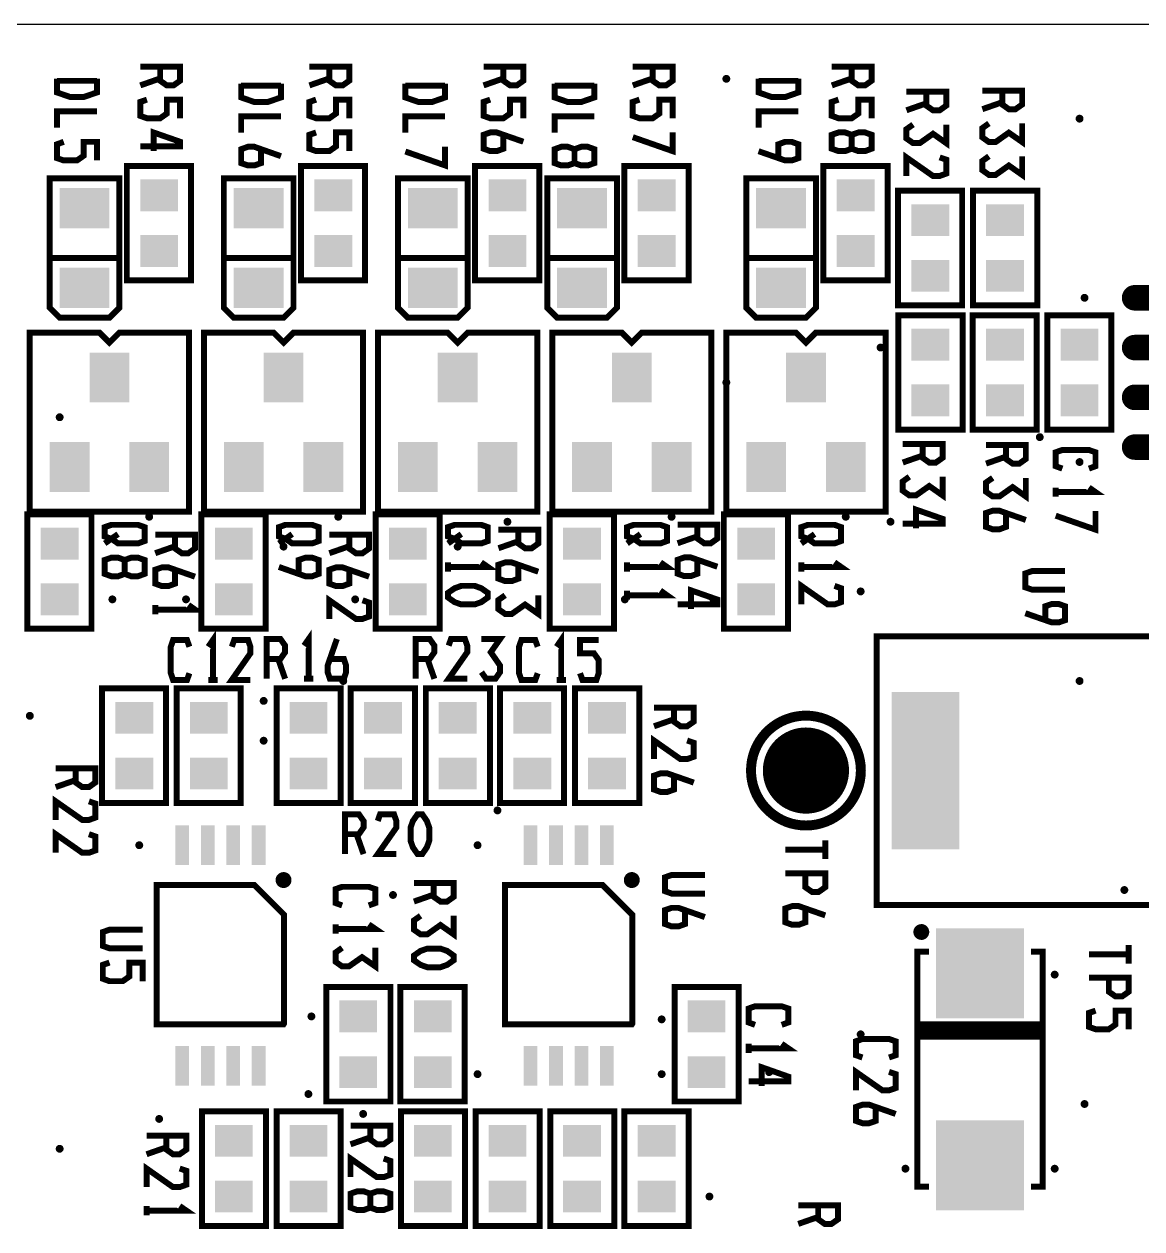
# Model space of a CAD drawing. Extents: x -5 to 112, y -5 to 71.
# Drawn here: x 33.38 to 61.92, y 40.37 to 71.12 of the extents above; entities that cross this region are included whole.
import ezdxf

# ---------------------------------------------------------------- set-up
doc = ezdxf.new("R2010")
doc.units = 0
doc.header["$MEASUREMENT"] = 0
doc.layers.get('0').update_dxf_attribs({"linetype": 'CONTINUOUS'})
for name, color, linetype in [('25-336-0_DRL', 6, 'CONTINUOUS'), ('25-336-0_SMT', 254, 'CONTINUOUS'), ('25-336-0_SST', 1, 'CONTINUOUS')]:
    doc.layers.add(name, color=color, linetype=linetype)

# ---------------------------------------------------------------- blocks, each defined once
blk = doc.blocks.new('ROUND_59')
at = {"const_width": 0.50038}
blk.add_lwpolyline([(-0.25019, 0, 1), (0.25019, 0, 1)], format="xyb", close=True, dxfattribs=at)
blk = doc.blocks.new('ROUND_81')
at = {"const_width": 0.10033}
blk.add_lwpolyline([(-0.050164, 0, 1), (0.050164, 0, 1)], format="xyb", close=True, dxfattribs=at)
blk = doc.blocks.new('ROUND_82')
at = {"const_width": 0.10033}
blk.add_lwpolyline([(-0.050164, 0, 1), (0.050164, 0, 1)], format="xyb", close=True, dxfattribs=at)
blk = doc.blocks.new('RECTANGLE_2')
blk.add_solid([(0.4826, 0.4064), (0.4826, -0.4064), (-0.4826, 0.4064), (-0.4826, -0.4064)])
blk = doc.blocks.new('RECTANGLE_8')
blk.add_solid([(1.12522, 1.14935), (1.12522, -1.14935), (-1.12522, 1.14935), (-1.12522, -1.14935)])
blk = doc.blocks.new('RECTANGLE_20')
blk.add_solid([(0.63627, 0.51308), (0.63627, -0.51308), (-0.63627, 0.51308), (-0.63627, -0.51308)])
blk = doc.blocks.new('ROUND_33')
at = {"const_width": 1.09982}
blk.add_lwpolyline([(-0.54991, 0, 1), (0.54991, 0, 1)], format="xyb", close=True, dxfattribs=at)
blk = doc.blocks.new('RECTANGLE_41')
blk.add_solid([(0.508, 0.635), (0.508, -0.635), (-0.508, 0.635), (-0.508, -0.635)])
blk = doc.blocks.new('RECTANGLE_50')
blk.add_solid([(0.17526, 0.508), (0.17526, -0.508), (-0.17526, 0.508), (-0.17526, -0.508)])
blk = doc.blocks.new('OBLONG_51')
at = {"const_width": 0.65024}
blk.add_lwpolyline([(0.50038, 0), (-0.50038, 0)], dxfattribs=at)
at = {"const_width": 0.32512}
for points in [[(-0.66294, 0, 1), (-0.33782, 0, 1)], [(0.33782, 0, 1), (0.66294, 0, 1)]]:
    blk.add_lwpolyline(points, format="xyb", close=True, dxfattribs=at)
blk = doc.blocks.new('RECTANGLE_52')
blk.add_solid([(0.8636, 2.0066), (0.8636, -2.0066), (-0.8636, 2.0066), (-0.8636, -2.0066)])

msp = doc.modelspace()

# ---------------------------------------------------------------- linework, layer by layer
at = {"layer": '25-336-0_DRL'}
msp.add_line((-5.08, 71.12), (111.76, 71.12), dxfattribs=at)
at = {"layer": '25-336-0_SST', "const_width": 0.1524}
for points in [[(36.8554, 70.03034), (36.8554, 69.67474), (37.02558, 69.55536), (37.19576, 69.55536), (37.3634, 69.67474), (37.3634, 70.03034), (36.3474, 70.03034)], [(41.1734, 70.03034), (41.1734, 69.67474), (41.34358, 69.55536), (41.51376, 69.55536), (41.6814, 69.67474), (41.6814, 70.03034), (40.6654, 70.03034)], [(45.6184, 70.03034), (45.6184, 69.67474), (45.78858, 69.55536), (45.95876, 69.55536), (46.1264, 69.67474), (46.1264, 70.03034), (45.1104, 70.03034)], [(49.4284, 70.03034), (49.4284, 69.67474), (49.59858, 69.55536), (49.76876, 69.55536), (49.9364, 69.67474), (49.9364, 70.03034), (48.9204, 70.03034)], [(54.5084, 70.03034), (54.5084, 69.67474), (54.67858, 69.55536), (54.84876, 69.55536), (55.0164, 69.67474), (55.0164, 70.03034), (54.0004, 70.03034)], [(34.22396, 69.73062), (34.22396, 69.37502), (34.56178, 69.25818), (34.90214, 69.25818), (35.23996, 69.37502), (35.23996, 69.73062)], [(36.8554, 69.73316), (36.3474, 69.55536)], [(41.1734, 69.73316), (40.6654, 69.55536)], [(45.6184, 69.73316), (45.1104, 69.55536)], [(49.4284, 69.73316), (48.9204, 69.55536)], [(52.13096, 69.73062), (52.13096, 69.37502), (52.46878, 69.25818), (52.80914, 69.25818), (53.14696, 69.37502), (53.14696, 69.73062)], [(54.5084, 69.73316), (54.0004, 69.55536)], [(34.22396, 69.6722), (35.23996, 69.6722)], [(38.92296, 69.60362), (38.92296, 69.24802), (39.26078, 69.13118), (39.60114, 69.13118), (39.93896, 69.24802), (39.93896, 69.60362)], [(38.92296, 69.5452), (39.93896, 69.5452)], [(43.11396, 69.60362), (43.11396, 69.24802), (43.45178, 69.13118), (43.79214, 69.13118), (44.12996, 69.24802), (44.12996, 69.60362)], [(43.11396, 69.5452), (44.12996, 69.5452)], [(46.92396, 69.60362), (46.92396, 69.24802), (47.26178, 69.13118), (47.60214, 69.13118), (47.93996, 69.24802), (47.93996, 69.60362)], [(46.92396, 69.5452), (47.93996, 69.5452)], [(52.13096, 69.6722), (53.14696, 69.6722)], [(58.35142, 69.42328), (58.35142, 69.06768), (58.51906, 68.9483), (58.68924, 68.9483), (58.85942, 69.06768), (58.85942, 69.42328), (57.84342, 69.42328)], [(36.51758, 69.19214), (36.3474, 69.13372), (36.3474, 68.77812), (36.51758, 68.71716), (36.8554, 68.71716), (37.02558, 68.83654), (37.02558, 69.19214), (37.3634, 69.19214), (37.3634, 68.71716)], [(40.83558, 69.19214), (40.6654, 69.13372), (40.6654, 68.77812), (40.83558, 68.71716), (41.1734, 68.71716), (41.34358, 68.83654), (41.34358, 69.19214), (41.6814, 69.19214), (41.6814, 68.71716)], [(45.28058, 69.19214), (45.1104, 69.13372), (45.1104, 68.77812), (45.28058, 68.71716), (45.6184, 68.71716), (45.78858, 68.83654), (45.78858, 69.19214), (46.1264, 69.19214), (46.1264, 68.71716)], [(49.09058, 69.19214), (48.9204, 69.13372), (48.9204, 68.77812), (49.09058, 68.71716), (49.4284, 68.71716), (49.59858, 68.83654), (49.59858, 69.19214), (49.9364, 69.19214), (49.9364, 68.71716)], [(54.17058, 69.19214), (54.0004, 69.13372), (54.0004, 68.77812), (54.17058, 68.71716), (54.5084, 68.71716), (54.67858, 68.83654), (54.67858, 69.19214), (55.0164, 69.19214), (55.0164, 68.71716)], [(56.4134, 69.39534), (56.4134, 69.03974), (56.58358, 68.92036), (56.75376, 68.92036), (56.9214, 69.03974), (56.9214, 69.39534), (55.9054, 69.39534)], [(58.35142, 69.1261), (57.84342, 68.9483)], [(34.22396, 68.4784), (34.22396, 68.89242), (35.23996, 68.89242)], [(52.13096, 68.4784), (52.13096, 68.89242), (53.14696, 68.89242)], [(56.4134, 69.09816), (55.9054, 68.92036)], [(38.92296, 68.3514), (38.92296, 68.76542), (39.93896, 68.76542)], [(43.11396, 68.3514), (43.11396, 68.76542), (44.12996, 68.76542)], [(46.92396, 68.3514), (46.92396, 68.76542), (47.93996, 68.76542)], [(56.07558, 68.55714), (55.9054, 68.43776), (55.9054, 68.20154), (56.07558, 68.08216), (56.24576, 68.08216), (56.58358, 68.32092), (56.9214, 68.08216), (56.9214, 68.55714)], [(58.01106, 68.58508), (57.84342, 68.4657), (57.84342, 68.22948), (58.01106, 68.1101), (58.18124, 68.1101), (58.51906, 68.34886), (58.85942, 68.1101), (58.85942, 68.58508)], [(36.68776, 67.87896), (36.68776, 68.35394), (37.3634, 68.11772), (37.3634, 67.99834), (36.3474, 67.99834)], [(40.83558, 68.35394), (40.6654, 68.29552), (40.6654, 67.93992), (40.83558, 67.87896), (41.1734, 67.87896), (41.34358, 67.99834), (41.34358, 68.35394), (41.6814, 68.35394), (41.6814, 67.87896)], [(45.6184, 68.29552), (45.6184, 67.93992), (45.45076, 67.87896), (45.28058, 67.87896), (45.1104, 67.93992), (45.1104, 68.29552), (45.28058, 68.35394), (45.45076, 68.35394), (46.1264, 68.11772)], [(48.9204, 68.23456), (49.9364, 67.87896), (49.9364, 68.35394)], [(54.5084, 67.93992), (54.67858, 67.87896), (54.84876, 67.87896), (55.0164, 67.93992), (55.0164, 68.29552), (54.84876, 68.35394), (54.67858, 68.35394), (54.5084, 68.29552), (54.5084, 67.93992), (54.34076, 67.87896), (54.17058, 67.87896), (54.0004, 67.93992), (54.0004, 68.29552), (54.17058, 68.35394), (54.34076, 68.35394), (54.5084, 68.29552)], [(34.39414, 68.11518), (34.22396, 68.05422), (34.22396, 67.69862), (34.39414, 67.6402), (34.73196, 67.6402), (34.90214, 67.75958), (34.90214, 68.11518), (35.23996, 68.11518), (35.23996, 67.6402)], [(39.43096, 67.92722), (39.43096, 67.57162), (39.26078, 67.5132), (39.09314, 67.5132), (38.92296, 67.57162), (38.92296, 67.92722), (39.09314, 67.98818), (39.26078, 67.98818), (39.93896, 67.74942)], [(43.11396, 67.8688), (44.12996, 67.5132), (44.12996, 67.98818)], [(47.43196, 67.57162), (47.60214, 67.5132), (47.76978, 67.5132), (47.93996, 67.57162), (47.93996, 67.92722), (47.76978, 67.98818), (47.60214, 67.98818), (47.43196, 67.92722), (47.43196, 67.57162), (47.26178, 67.5132), (47.09414, 67.5132), (46.92396, 67.57162), (46.92396, 67.92722), (47.09414, 67.98818), (47.26178, 67.98818), (47.43196, 67.92722)], [(52.63896, 67.69862), (52.63896, 68.05422), (52.80914, 68.11518), (52.97678, 68.11518), (53.14696, 68.05422), (53.14696, 67.69862), (52.97678, 67.6402), (52.80914, 67.6402), (52.13096, 67.87642)], [(55.9054, 67.24396), (55.9054, 67.71894), (56.58358, 67.24396), (56.75376, 67.24396), (56.9214, 67.30492), (56.9214, 67.66052), (56.75376, 67.71894)], [(58.01106, 67.74688), (57.84342, 67.6275), (57.84342, 67.39128), (58.01106, 67.2719), (58.18124, 67.2719), (58.51906, 67.51066), (58.85942, 67.2719), (58.85942, 67.74688)], [(36.0045, 67.5005), (36.0045, 64.5795), (37.6428, 64.5795), (37.6428, 67.5005), (36.0045, 67.5005)], [(40.4495, 67.5005), (40.4495, 64.5795), (42.0878, 64.5795), (42.0878, 67.5005), (40.4495, 67.5005)], [(44.8945, 67.5005), (44.8945, 64.5795), (46.5328, 64.5795), (46.5328, 67.5005), (44.8945, 67.5005)], [(48.7045, 67.5005), (48.7045, 64.5795), (50.3428, 64.5795), (50.3428, 67.5005), (48.7045, 67.5005)], [(53.7845, 67.5005), (53.7845, 64.5795), (55.4228, 64.5795), (55.4228, 67.5005), (53.7845, 67.5005)], [(35.56, 63.627), (34.29, 63.627), (34.036, 63.881), (34.036, 67.183), (35.814, 67.183), (35.814, 63.881), (35.56, 63.627)], [(40.005, 63.627), (38.735, 63.627), (38.481, 63.881), (38.481, 67.183), (40.259, 67.183), (40.259, 63.881), (40.005, 63.627)], [(44.45, 63.627), (43.18, 63.627), (42.926, 63.881), (42.926, 67.183), (44.704, 67.183), (44.704, 63.881), (44.45, 63.627)], [(48.26, 63.627), (46.99, 63.627), (46.736, 63.881), (46.736, 67.183), (48.514, 67.183), (48.514, 63.881), (48.26, 63.627)], [(53.34, 63.627), (52.07, 63.627), (51.816, 63.881), (51.816, 67.183), (53.594, 67.183), (53.594, 63.881), (53.34, 63.627)], [(55.6895, 66.8655), (55.6895, 63.9445), (57.3278, 63.9445), (57.3278, 66.8655), (55.6895, 66.8655)], [(59.2455, 63.9445), (59.2455, 66.8655), (57.6072, 66.8655), (57.6072, 63.9445), (59.2455, 63.9445)], [(35.814, 65.151), (34.036, 65.151)], [(40.259, 65.151), (38.481, 65.151)], [(44.704, 65.151), (42.926, 65.151)], [(48.514, 65.151), (46.736, 65.151)], [(53.594, 65.151), (51.816, 65.151)], [(57.3405, 60.7695), (57.3405, 63.6905), (55.7022, 63.6905), (55.7022, 60.7695), (57.3405, 60.7695)], [(57.5945, 63.6905), (57.5945, 60.7695), (59.2328, 60.7695), (59.2328, 63.6905), (57.5945, 63.6905)], [(59.4995, 63.6905), (59.4995, 60.7695), (61.1378, 60.7695), (61.1378, 63.6905), (59.4995, 63.6905)], [(33.528, 58.674), (37.592, 58.674), (37.592, 63.246), (35.814, 63.246), (35.56, 62.992), (35.306, 63.246), (33.528, 63.246), (33.528, 58.674)], [(37.973, 58.674), (42.037, 58.674), (42.037, 63.246), (40.259, 63.246), (40.005, 62.992), (39.751, 63.246), (37.973, 63.246), (37.973, 58.674)], [(42.418, 58.674), (46.482, 58.674), (46.482, 63.246), (44.704, 63.246), (44.45, 62.992), (44.196, 63.246), (42.418, 63.246), (42.418, 58.674)], [(46.863, 58.674), (50.927, 58.674), (50.927, 63.246), (49.149, 63.246), (48.895, 62.992), (48.641, 63.246), (46.863, 63.246), (46.863, 58.674)], [(51.308, 58.674), (55.372, 58.674), (55.372, 63.246), (53.594, 63.246), (53.34, 62.992), (53.086, 63.246), (51.308, 63.246), (51.308, 58.674)], [(56.31942, 60.40628), (56.31942, 60.05068), (56.48706, 59.9313), (56.65724, 59.9313), (56.82742, 60.05068), (56.82742, 60.40628), (55.81142, 60.40628)], [(58.4454, 60.37834), (58.4454, 60.02274), (58.61558, 59.90336), (58.78576, 59.90336), (58.9534, 60.02274), (58.9534, 60.37834), (57.9374, 60.37834)], [(59.88558, 59.77636), (59.7154, 59.83732), (59.7154, 60.19292), (59.88558, 60.25134), (60.56376, 60.25134), (60.7314, 60.19292), (60.7314, 59.83732), (60.56376, 59.77636)], [(56.31942, 60.1091), (55.81142, 59.9313)], [(58.4454, 60.08116), (57.9374, 59.90336)], [(55.97906, 59.56808), (55.81142, 59.4487), (55.81142, 59.21248), (55.97906, 59.0931), (56.14924, 59.0931), (56.48706, 59.33186), (56.82742, 59.0931), (56.82742, 59.56808)], [(58.10758, 59.54014), (57.9374, 59.42076), (57.9374, 59.18454), (58.10758, 59.06516), (58.27776, 59.06516), (58.61558, 59.30392), (58.9534, 59.06516), (58.9534, 59.54014)], [(59.7154, 59.05754), (59.7154, 59.29376)], [(59.7154, 59.17692), (60.7314, 59.17692), (60.56376, 59.29376)], [(56.14924, 58.2549), (56.14924, 58.72988), (56.82742, 58.49366), (56.82742, 58.37428), (55.81142, 58.37428)], [(58.4454, 58.64352), (58.4454, 58.28792), (58.27776, 58.22696), (58.10758, 58.22696), (57.9374, 58.28792), (57.9374, 58.64352), (58.10758, 58.70194), (58.27776, 58.70194), (58.9534, 58.46572)], [(59.7154, 58.57494), (60.7314, 58.21934), (60.7314, 58.69432)], [(33.4645, 58.6105), (33.4645, 55.6895), (35.1028, 55.6895), (35.1028, 58.6105), (33.4645, 58.6105)], [(37.9095, 58.6105), (37.9095, 55.6895), (39.5478, 55.6895), (39.5478, 58.6105), (37.9095, 58.6105)], [(42.3545, 58.6105), (42.3545, 55.6895), (43.9928, 55.6895), (43.9928, 58.6105), (42.3545, 58.6105)], [(46.7995, 58.6105), (46.7995, 55.6895), (48.4378, 55.6895), (48.4378, 58.6105), (46.7995, 58.6105)], [(50.5714, 58.34634), (50.5714, 57.99074), (50.74158, 57.87136), (50.91176, 57.87136), (51.0794, 57.99074), (51.0794, 58.34634), (50.0634, 58.34634)], [(51.2445, 58.6105), (51.2445, 55.6895), (52.8828, 55.6895), (52.8828, 58.6105), (51.2445, 58.6105)], [(35.6108, 58.34126), (35.44062, 58.28284), (35.44062, 58.04408), (35.6108, 57.98566), (35.78098, 57.86628), (36.28898, 57.86628), (36.45662, 57.92724), (36.45662, 58.28284), (36.28898, 58.34126), (35.6108, 58.34126)], [(35.78098, 58.10504), (35.44062, 57.86628)], [(37.2364, 58.09234), (37.2364, 57.73674), (37.40658, 57.61736), (37.57676, 57.61736), (37.7444, 57.73674), (37.7444, 58.09234), (36.7284, 58.09234)], [(40.0558, 58.34126), (39.88562, 58.28284), (39.88562, 58.04408), (40.0558, 57.98566), (40.22598, 57.86628), (40.73398, 57.86628), (40.90162, 57.92724), (40.90162, 58.28284), (40.73398, 58.34126), (40.0558, 58.34126)], [(40.22598, 58.10504), (39.88562, 57.86628)], [(41.6814, 58.09234), (41.6814, 57.73674), (41.85158, 57.61736), (42.02176, 57.61736), (42.1894, 57.73674), (42.1894, 58.09234), (41.1734, 58.09234)], [(44.3738, 58.34126), (44.20362, 58.28284), (44.20362, 58.04408), (44.3738, 57.98566), (44.54398, 57.86628), (45.05198, 57.86628), (45.21962, 57.92724), (45.21962, 58.28284), (45.05198, 58.34126), (44.3738, 58.34126)], [(44.54398, 58.10504), (44.20362, 57.86628)], [(45.9994, 58.21934), (45.9994, 57.86374), (46.16958, 57.74436), (46.33976, 57.74436), (46.5074, 57.86374), (46.5074, 58.21934), (45.4914, 58.21934)], [(48.9458, 58.34126), (48.77562, 58.28284), (48.77562, 58.04408), (48.9458, 57.98566), (49.11598, 57.86628), (49.62398, 57.86628), (49.79162, 57.92724), (49.79162, 58.28284), (49.62398, 58.34126), (48.9458, 58.34126)], [(49.11598, 58.10504), (48.77562, 57.86628)], [(50.5714, 58.04916), (50.0634, 57.87136)], [(53.3908, 58.34126), (53.22062, 58.28284), (53.22062, 58.04408), (53.3908, 57.98566), (53.56098, 57.86628), (54.06898, 57.86628), (54.23662, 57.92724), (54.23662, 58.28284), (54.06898, 58.34126), (53.3908, 58.34126)], [(53.56098, 58.10504), (53.22062, 57.86628)], [(37.2364, 57.79516), (36.7284, 57.61736)], [(41.6814, 57.79516), (41.1734, 57.61736)], [(45.9994, 57.92216), (45.4914, 57.74436)], [(35.94862, 57.08904), (36.1188, 57.02808), (36.28898, 57.02808), (36.45662, 57.08904), (36.45662, 57.44464), (36.28898, 57.50306), (36.1188, 57.50306), (35.94862, 57.44464), (35.94862, 57.08904), (35.78098, 57.02808), (35.6108, 57.02808), (35.44062, 57.08904), (35.44062, 57.44464), (35.6108, 57.50306), (35.78098, 57.50306), (35.94862, 57.44464)], [(40.39362, 57.08904), (40.39362, 57.44464), (40.5638, 57.50306), (40.73398, 57.50306), (40.90162, 57.44464), (40.90162, 57.08904), (40.73398, 57.02808), (40.5638, 57.02808), (39.88562, 57.26684)], [(50.5714, 57.44972), (50.5714, 57.09412), (50.40376, 57.03316), (50.23358, 57.03316), (50.0634, 57.09412), (50.0634, 57.44972), (50.23358, 57.50814), (50.40376, 57.50814), (51.0794, 57.27192)], [(37.2364, 57.19572), (37.2364, 56.84012), (37.06876, 56.77916), (36.89858, 56.77916), (36.7284, 56.84012), (36.7284, 57.19572), (36.89858, 57.25414), (37.06876, 57.25414), (37.7444, 57.01792)], [(41.6814, 57.19572), (41.6814, 56.84012), (41.51376, 56.77916), (41.34358, 56.77916), (41.1734, 56.84012), (41.1734, 57.19572), (41.34358, 57.25414), (41.51376, 57.25414), (42.1894, 57.01792)], [(44.20362, 57.14746), (44.20362, 57.38368)], [(44.20362, 57.26684), (45.21962, 57.26684), (45.05198, 57.38368)], [(45.9994, 57.32272), (45.9994, 56.96712), (45.83176, 56.90616), (45.66158, 56.90616), (45.4914, 56.96712), (45.4914, 57.32272), (45.66158, 57.38114), (45.83176, 57.38114), (46.5074, 57.14492)], [(48.77562, 57.14746), (48.77562, 57.38368)], [(48.77562, 57.26684), (49.79162, 57.26684), (49.62398, 57.38368)], [(53.22062, 57.14746), (53.22062, 57.38368)], [(53.22062, 57.26684), (54.23662, 57.26684), (54.06898, 57.38368)], [(59.9567, 56.68772), (59.11088, 56.68772), (58.9407, 56.74614), (58.9407, 57.10174), (59.11088, 57.16016), (59.9567, 57.16016)], [(53.22062, 56.30926), (53.22062, 56.78424), (53.8988, 56.30926), (54.06898, 56.30926), (54.23662, 56.36768), (54.23662, 56.72328), (54.06898, 56.78424)], [(44.20362, 56.60644), (44.3738, 56.72328), (44.54398, 56.78424), (44.8818, 56.78424), (45.05198, 56.72328), (45.21962, 56.60644), (45.21962, 56.48706), (45.05198, 56.36768), (44.8818, 56.30926), (44.54398, 56.30926), (44.3738, 56.36768), (44.20362, 56.48706), (44.20362, 56.60644)], [(45.66158, 56.54294), (45.4914, 56.42356), (45.4914, 56.18734), (45.66158, 56.06796), (45.83176, 56.06796), (46.16958, 56.30672), (46.5074, 56.06796), (46.5074, 56.54294)], [(48.77562, 56.42864), (48.77562, 56.66486)], [(48.77562, 56.54548), (49.79162, 56.54548), (49.62398, 56.66486)], [(50.40376, 56.19496), (50.40376, 56.66994), (51.0794, 56.43372), (51.0794, 56.31434), (50.0634, 56.31434)], [(36.7284, 56.06034), (36.7284, 56.29656)], [(36.7284, 56.17972), (37.7444, 56.17972), (37.57676, 56.29656)], [(41.1734, 55.94096), (41.1734, 56.41594), (41.85158, 55.94096), (42.02176, 55.94096), (42.1894, 56.00192), (42.1894, 56.35752), (42.02176, 56.41594)], [(59.4487, 55.90794), (59.4487, 56.26354), (59.61888, 56.32196), (59.78906, 56.32196), (59.9567, 56.26354), (59.9567, 55.90794), (59.78906, 55.84952), (59.61888, 55.84952), (58.9407, 56.08574)], [(40.64762, 54.41188), (40.64762, 55.42788), (40.52824, 55.2577)], [(37.60216, 54.55412), (37.5412, 54.38394), (37.1856, 54.38394), (37.12718, 54.55412), (37.12718, 55.22976), (37.1856, 55.39994), (37.5412, 55.39994), (37.60216, 55.22976)], [(38.2016, 54.38394), (38.2016, 55.39994), (38.08476, 55.22976)], [(39.15918, 54.38394), (38.6842, 54.38394), (39.15918, 55.06212), (39.15918, 55.22976), (39.10076, 55.39994), (38.74516, 55.39994), (38.6842, 55.22976)], [(39.57066, 54.91988), (39.92626, 54.91988), (40.04564, 55.09006), (40.04564, 55.2577), (39.92626, 55.42788), (39.57066, 55.42788), (39.57066, 54.41188)], [(41.18864, 54.91988), (41.54424, 54.91988), (41.60266, 54.7497), (41.60266, 54.58206), (41.54424, 54.41188), (41.18864, 54.41188), (41.13022, 54.58206), (41.13022, 54.7497), (41.36644, 55.42788)], [(43.38066, 54.91988), (43.73626, 54.91988), (43.85564, 55.09006), (43.85564, 55.2577), (43.73626, 55.42788), (43.38066, 55.42788), (43.38066, 54.41188)], [(44.69384, 54.41188), (44.21886, 54.41188), (44.69384, 55.09006), (44.69384, 55.2577), (44.63542, 55.42788), (44.27982, 55.42788), (44.21886, 55.2577)], [(45.05706, 54.58206), (45.17644, 54.41188), (45.41266, 54.41188), (45.53204, 54.58206), (45.53204, 54.7497), (45.29582, 55.09006), (45.53204, 55.42788), (45.05706, 55.42788)], [(46.49216, 54.55412), (46.4312, 54.38394), (46.0756, 54.38394), (46.01718, 54.55412), (46.01718, 55.22976), (46.0756, 55.39994), (46.4312, 55.39994), (46.49216, 55.22976)], [(47.0916, 54.38394), (47.0916, 55.39994), (46.97476, 55.22976)], [(47.5742, 54.55412), (47.63516, 54.38394), (47.99076, 54.38394), (48.04918, 54.55412), (48.04918, 54.89194), (47.9298, 55.06212), (47.5742, 55.06212), (47.5742, 55.39994), (48.04918, 55.39994)], [(64.2366, 48.641), (64.2366, 55.499), (55.1434, 55.499), (55.1434, 48.641), (64.2366, 48.641)], [(39.86784, 54.91988), (40.04564, 54.41188)], [(43.67784, 54.91988), (43.85564, 54.41188)], [(38.32098, 54.38394), (38.08476, 54.38394)], [(40.76446, 54.41188), (40.52824, 54.41188)], [(47.21098, 54.38394), (46.97476, 54.38394)], [(35.3695, 54.1655), (35.3695, 51.2445), (37.0078, 51.2445), (37.0078, 54.1655), (35.3695, 54.1655)], [(37.2745, 54.1655), (37.2745, 51.2445), (38.9128, 51.2445), (38.9128, 54.1655), (37.2745, 54.1655)], [(41.4655, 51.2445), (41.4655, 54.1655), (39.8272, 54.1655), (39.8272, 51.2445), (41.4655, 51.2445)], [(41.7195, 54.1655), (41.7195, 51.2445), (43.3578, 51.2445), (43.3578, 54.1655), (41.7195, 54.1655)], [(45.2755, 51.2445), (45.2755, 54.1655), (43.6372, 54.1655), (43.6372, 51.2445), (45.2755, 51.2445)], [(45.5295, 54.1655), (45.5295, 51.2445), (47.1678, 51.2445), (47.1678, 54.1655), (45.5295, 54.1655)], [(49.0855, 51.2445), (49.0855, 54.1655), (47.4472, 54.1655), (47.4472, 51.2445), (49.0855, 51.2445)], [(49.96942, 53.67528), (49.96942, 53.31968), (50.13706, 53.2003), (50.30724, 53.2003), (50.47742, 53.31968), (50.47742, 53.67528), (49.46142, 53.67528)], [(49.96942, 53.3781), (49.46142, 53.2003)], [(49.46142, 52.3621), (49.46142, 52.83708), (50.13706, 52.3621), (50.30724, 52.3621), (50.47742, 52.42306), (50.47742, 52.77866), (50.30724, 52.83708)], [(34.6964, 52.12334), (34.6964, 51.76774), (34.86658, 51.64836), (35.03676, 51.64836), (35.2044, 51.76774), (35.2044, 52.12334), (34.1884, 52.12334)], [(49.96942, 51.94046), (49.96942, 51.58486), (49.79924, 51.5239), (49.62906, 51.5239), (49.46142, 51.58486), (49.46142, 51.94046), (49.62906, 51.99888), (49.79924, 51.99888), (50.47742, 51.76266)], [(34.6964, 51.82616), (34.1884, 51.64836)], [(34.1884, 50.81016), (34.1884, 51.28514), (34.86658, 50.81016), (35.03676, 50.81016), (35.2044, 50.87112), (35.2044, 51.22672), (35.03676, 51.28514)], [(41.57218, 50.44694), (41.92778, 50.44694), (42.04716, 50.61712), (42.04716, 50.78476), (41.92778, 50.95494), (41.57218, 50.95494), (41.57218, 49.93894)], [(42.88536, 49.93894), (42.41038, 49.93894), (42.88536, 50.61712), (42.88536, 50.78476), (42.8244, 50.95494), (42.4688, 50.95494), (42.41038, 50.78476)], [(43.42638, 49.93894), (43.307, 50.10912), (43.24858, 50.27676), (43.24858, 50.61712), (43.307, 50.78476), (43.42638, 50.95494), (43.54576, 50.95494), (43.6626, 50.78476), (43.72356, 50.61712), (43.72356, 50.27676), (43.6626, 50.10912), (43.54576, 49.93894), (43.42638, 49.93894)], [(34.1884, 49.97196), (34.1884, 50.44694), (34.86658, 49.97196), (35.03676, 49.97196), (35.2044, 50.03292), (35.2044, 50.38852), (35.03676, 50.44694)], [(41.86936, 50.44694), (42.04716, 49.93894)], [(52.81676, 50.0507), (53.83276, 50.0507)], [(53.83276, 49.81194), (53.83276, 50.28692)], [(53.32476, 49.44872), (53.32476, 49.09312), (53.49494, 48.97374), (53.66512, 48.97374), (53.83276, 49.09312), (53.83276, 49.44872), (52.81676, 49.44872)], [(36.83, 49.149), (39.25824, 49.149), (40.02024, 48.387), (40.02024, 45.61586), (40.005, 45.593), (36.76904, 45.593), (36.76904, 49.149), (36.83, 49.149)], [(40.12946, 49.2506), (39.88054, 49.2506)], [(40.06596, 49.38776), (39.94404, 49.38776)], [(39.9796, 49.40046), (39.9796, 49.15154)], [(40.11676, 49.33696), (40.11676, 49.21504)], [(43.8404, 49.20234), (43.8404, 48.84674), (44.01058, 48.72736), (44.18076, 48.72736), (44.3484, 48.84674), (44.3484, 49.20234), (43.3324, 49.20234)], [(45.72, 49.149), (48.14824, 49.149), (48.91024, 48.387), (48.91024, 45.61586), (48.895, 45.593), (45.65904, 45.593), (45.65904, 49.149), (45.72, 49.149)], [(49.01946, 49.2506), (48.77054, 49.2506)], [(48.95596, 49.38776), (48.83404, 49.38776)], [(48.8696, 49.40046), (48.8696, 49.15154)], [(49.00676, 49.33696), (49.00676, 49.21504)], [(50.75936, 48.93056), (49.91354, 48.93056), (49.74336, 48.99152), (49.74336, 49.34712), (49.91354, 49.40554), (50.75936, 49.40554)], [(41.50106, 48.6283), (41.33342, 48.68926), (41.33342, 49.04486), (41.50106, 49.10328), (42.17924, 49.10328), (42.34942, 49.04486), (42.34942, 48.68926), (42.17924, 48.6283)], [(43.8404, 48.90516), (43.3324, 48.72736)], [(50.25136, 48.50892), (50.25136, 48.15332), (50.08372, 48.09236), (49.91354, 48.09236), (49.74336, 48.15332), (49.74336, 48.50892), (49.91354, 48.56734), (50.08372, 48.56734), (50.75936, 48.33112)], [(53.32476, 48.5521), (53.32476, 48.1965), (53.15712, 48.13554), (52.98694, 48.13554), (52.81676, 48.1965), (52.81676, 48.5521), (52.98694, 48.61052), (53.15712, 48.61052), (53.83276, 48.3743)], [(43.50258, 48.36414), (43.3324, 48.24476), (43.3324, 48.00854), (43.50258, 47.88916), (43.67276, 47.88916), (44.01058, 48.12792), (44.3484, 47.88916), (44.3484, 48.36414)], [(36.40836, 47.53356), (35.56254, 47.53356), (35.39236, 47.59452), (35.39236, 47.95012), (35.56254, 48.00854), (36.40836, 48.00854)], [(41.33342, 47.90948), (41.33342, 48.1457)], [(41.33342, 48.02886), (42.34942, 48.02886), (42.17924, 48.1457)], [(56.40832, 47.92472), (56.16194, 47.92472)], [(56.3372, 48.06188), (56.23052, 48.06188)], [(56.261, 48.07204), (56.261, 47.82566)], [(56.39816, 48.00092), (56.39816, 47.89678)], [(61.57976, 47.14494), (61.57976, 47.61992)], [(41.50106, 47.54626), (41.33342, 47.42688), (41.33342, 47.19066), (41.50106, 47.07128), (41.67124, 47.07128), (42.00906, 47.3075), (42.34942, 47.07128), (42.34942, 47.54626)], [(43.3324, 47.34814), (43.50258, 47.46752), (43.67276, 47.52594), (44.01058, 47.52594), (44.18076, 47.46752), (44.3484, 47.34814), (44.3484, 47.22876), (44.18076, 47.11192), (44.01058, 47.05096), (43.67276, 47.05096), (43.50258, 47.11192), (43.3324, 47.22876), (43.3324, 47.34814)], [(56.48452, 47.44974), (56.1848, 47.44974), (56.1848, 41.45026), (56.48452, 41.45026)], [(59.08548, 47.44974), (59.3852, 47.44974), (59.3852, 41.45026), (59.08548, 41.45026)], [(60.56376, 47.3837), (61.57976, 47.3837)], [(35.56254, 47.17034), (35.39236, 47.11192), (35.39236, 46.75632), (35.56254, 46.69536), (35.90036, 46.69536), (36.07054, 46.81474), (36.07054, 47.17034), (36.40836, 47.17034), (36.40836, 46.69536)], [(61.07176, 46.78172), (61.07176, 46.42612), (61.24194, 46.30674), (61.41212, 46.30674), (61.57976, 46.42612), (61.57976, 46.78172), (60.56376, 46.78172)], [(42.7355, 43.6245), (42.7355, 46.5455), (41.0972, 46.5455), (41.0972, 43.6245), (42.7355, 43.6245)], [(42.9895, 46.5455), (42.9895, 43.6245), (44.6278, 43.6245), (44.6278, 46.5455), (42.9895, 46.5455)], [(51.6255, 43.6245), (51.6255, 46.5455), (49.9872, 46.5455), (49.9872, 43.6245), (51.6255, 43.6245)], [(52.04206, 45.5803), (51.87442, 45.64126), (51.87442, 45.99686), (52.04206, 46.05528), (52.72024, 46.05528), (52.89042, 45.99686), (52.89042, 45.64126), (52.72024, 45.5803)], [(60.73394, 45.94352), (60.56376, 45.8851), (60.56376, 45.5295), (60.73394, 45.46854), (61.07176, 45.46854), (61.24194, 45.58792), (61.24194, 45.94352), (61.57976, 45.94352), (61.57976, 45.46854)], [(56.1975, 45.593), (56.1975, 45.2755)], [(59.3725, 45.593), (56.1975, 45.593)], [(59.3725, 45.51426), (56.1975, 45.51426)], [(56.2991, 45.593), (56.2991, 45.2755)], [(56.43626, 45.593), (56.43626, 45.2755)], [(56.57342, 45.593), (56.57342, 45.2755)], [(56.71058, 45.593), (56.71058, 45.2755)], [(56.84774, 45.593), (56.84774, 45.2755)], [(56.9849, 45.593), (56.9849, 45.2755)], [(57.12206, 45.593), (57.12206, 45.2755)], [(57.25922, 45.593), (57.25922, 45.2755)], [(57.39638, 45.593), (57.39638, 45.2755)], [(57.53354, 45.593), (57.53354, 45.2755)], [(57.6707, 45.593), (57.6707, 45.2755)], [(57.80786, 45.593), (57.80786, 45.2755)], [(57.94502, 45.593), (57.94502, 45.2755)], [(58.08218, 45.593), (58.08218, 45.2755)], [(58.21934, 45.593), (58.21934, 45.2755)], [(58.3565, 45.593), (58.3565, 45.2755)], [(58.49366, 45.593), (58.49366, 45.2755)], [(58.63082, 45.593), (58.63082, 45.2755)], [(58.76798, 45.593), (58.76798, 45.2755)], [(58.90514, 45.593), (58.90514, 45.2755)], [(59.0423, 45.593), (59.0423, 45.2755)], [(59.17946, 45.593), (59.17946, 45.2755)], [(59.31662, 45.593), (59.31662, 45.2755)], [(59.3725, 45.593), (59.3725, 45.2755)], [(54.78272, 44.74718), (54.61508, 44.8056), (54.61508, 45.1612), (54.78272, 45.21962), (55.4609, 45.21962), (55.63108, 45.1612), (55.63108, 44.8056), (55.4609, 44.74718)], [(59.3725, 45.3771), (56.1975, 45.3771)], [(59.3725, 45.2755), (56.1975, 45.2755)], [(51.87442, 44.86148), (51.87442, 45.0977)], [(51.87442, 44.98086), (52.89042, 44.98086), (52.72024, 45.0977)], [(52.21224, 44.02328), (52.21224, 44.49826), (52.89042, 44.2595), (52.89042, 44.14266), (51.87442, 44.14266)], [(54.61508, 43.90898), (54.61508, 44.38142), (55.29072, 43.90898), (55.4609, 43.90898), (55.63108, 43.9674), (55.63108, 44.323), (55.4609, 44.38142)], [(39.5605, 40.4495), (39.5605, 43.3705), (37.9222, 43.3705), (37.9222, 40.4495), (39.5605, 40.4495)], [(41.4655, 40.4495), (41.4655, 43.3705), (39.8272, 43.3705), (39.8272, 40.4495), (41.4655, 40.4495)], [(44.6405, 40.4495), (44.6405, 43.3705), (43.0022, 43.3705), (43.0022, 40.4495), (44.6405, 40.4495)], [(46.5455, 40.4495), (46.5455, 43.3705), (44.9072, 43.3705), (44.9072, 40.4495), (46.5455, 40.4495)], [(48.4505, 40.4495), (48.4505, 43.3705), (46.8122, 43.3705), (46.8122, 40.4495), (48.4505, 40.4495)], [(48.7045, 43.3705), (48.7045, 40.4495), (50.3428, 40.4495), (50.3428, 43.3705), (48.7045, 43.3705)], [(55.12308, 43.4848), (55.12308, 43.1292), (54.9529, 43.07078), (54.78272, 43.07078), (54.61508, 43.1292), (54.61508, 43.4848), (54.78272, 43.54322), (54.9529, 43.54322), (55.63108, 43.307)], [(42.22242, 43.00728), (42.22242, 42.65168), (42.39006, 42.5323), (42.56024, 42.5323), (42.73042, 42.65168), (42.73042, 43.00728), (41.71442, 43.00728)], [(37.01542, 42.75328), (37.01542, 42.39768), (37.18306, 42.2783), (37.35324, 42.2783), (37.52342, 42.39768), (37.52342, 42.75328), (36.50742, 42.75328)], [(42.22242, 42.7101), (41.71442, 42.5323)], [(37.01542, 42.4561), (36.50742, 42.2783)], [(41.71442, 41.6941), (41.71442, 42.16908), (42.39006, 41.6941), (42.56024, 41.6941), (42.73042, 41.75506), (42.73042, 42.11066), (42.56024, 42.16908)], [(36.50742, 41.4401), (36.50742, 41.91508), (37.18306, 41.4401), (37.35324, 41.4401), (37.52342, 41.50106), (37.52342, 41.85666), (37.35324, 41.91508)], [(42.22242, 40.91686), (42.39006, 40.8559), (42.56024, 40.8559), (42.73042, 40.91686), (42.73042, 41.27246), (42.56024, 41.33088), (42.39006, 41.33088), (42.22242, 41.27246), (42.22242, 40.91686), (42.05224, 40.8559), (41.88206, 40.8559), (41.71442, 40.91686), (41.71442, 41.27246), (41.88206, 41.33088), (42.05224, 41.33088), (42.22242, 41.27246)], [(36.50742, 40.72128), (36.50742, 40.9575)], [(36.50742, 40.84066), (37.52342, 40.84066), (37.35324, 40.9575)], [(53.65242, 40.97528), (53.65242, 40.61968), (53.82006, 40.5003), (53.99024, 40.5003), (54.16042, 40.61968), (54.16042, 40.97528), (53.14442, 40.97528)], [(53.65242, 40.6781), (53.14442, 40.5003)]]:
    msp.add_lwpolyline(points, dxfattribs=at)
at = {"layer": '25-336-0_SST'}
for points, const_width in [([(53.34, 53.47208, 0.4142136), (51.93792, 52.07)], 0.254), ([(54.74208, 52.07, 0.4142136), (53.34, 53.47208)], 0.254), ([(51.93792, 52.07, 0.4142136), (53.34, 50.66792)], 0.254), ([(53.34, 50.66792, 0.4142136), (54.74208, 52.07)], 0.254), ([(40.005, 49.403, 0.4142136), (39.878, 49.276)], 0.1524), ([(39.878, 49.276, 0.4142136), (40.005, 49.149)], 0.1524), ([(40.132, 49.276, 0.4142136), (40.005, 49.403)], 0.1524), ([(40.005, 49.149, 0.4142136), (40.132, 49.276)], 0.1524), ([(48.895, 49.403, 0.4142136), (48.768, 49.276)], 0.1524), ([(48.768, 49.276, 0.4142136), (48.895, 49.149)], 0.1524), ([(49.022, 49.276, 0.4142136), (48.895, 49.403)], 0.1524), ([(48.895, 49.149, 0.4142136), (49.022, 49.276)], 0.1524), ([(56.28386, 48.07458, 0.4142136), (56.1594, 47.95012)], 0.1524), ([(56.1594, 47.95012, 0.4142136), (56.28386, 47.82566)], 0.1524), ([(56.41086, 47.95012, 0.4142136), (56.28386, 48.07712)], 0.1524), ([(56.28386, 47.82312, 0.4142136), (56.41086, 47.95012)], 0.1524)]:
    msp.add_lwpolyline(points, format="xyb", dxfattribs=dict(at, const_width=const_width))

# ---------------------------------------------------------------- block references
at = {"layer": '25-336-0_DRL'}
for name, p in [('ROUND_81', (51.308, 69.723)), ('ROUND_82', (60.325, 68.707)), ('ROUND_81', (60.452, 64.135)), ('ROUND_81', (55.245, 62.865)), ('ROUND_81', (51.308, 61.976)), ('ROUND_81', (34.29, 61.087)), ('ROUND_82', (59.309, 60.579)), ('ROUND_82', (60.325, 59.944)), ('ROUND_82', (36.576, 58.547)), ('ROUND_82', (41.402, 58.547)), ('ROUND_82', (45.72, 58.42)), ('ROUND_82', (49.911, 58.547)), ('ROUND_82', (54.356, 58.547)), ('ROUND_81', (55.499, 58.42)), ('ROUND_81', (40.005, 57.785)), ('ROUND_81', (44.45, 57.785)), ('ROUND_81', (54.737, 56.642)), ('ROUND_82', (35.6362, 56.4388)), ('ROUND_82', (37.5158, 56.4388)), ('ROUND_82', (41.8338, 56.4388)), ('ROUND_82', (48.7172, 56.4388)), ('ROUND_82', (50.9778, 56.4388)), ('ROUND_82', (41.529, 54.356)), ('ROUND_82', (60.325, 54.356)), ('ROUND_81', (39.497, 53.848)), ('ROUND_81', (33.528, 53.467)), ('ROUND_82', (39.497, 52.832)), ('ROUND_59', (53.34, 52.07)), ('ROUND_81', (45.466, 51.054)), ('ROUND_82', (36.322, 50.165)), ('ROUND_82', (44.958, 50.165)), ('ROUND_81', (42.799, 48.895)), ('ROUND_81', (61.468, 49.022)), ('ROUND_82', (59.69, 46.863)), ('ROUND_82', (40.7162, 45.7962)), ('ROUND_82', (49.657, 45.72)), ('ROUND_81', (54.737, 45.339)), ('ROUND_81', (44.958, 44.323)), ('ROUND_82', (49.657, 44.323)), ('ROUND_82', (52.4002, 44.3738)), ('ROUND_82', (40.64, 43.815)), ('ROUND_81', (60.452, 43.561)), ('ROUND_82', (42.037, 43.307)), ('ROUND_81', (36.83, 43.18)), ('ROUND_81', (34.29, 42.418)), ('ROUND_82', (55.88, 41.91)), ('ROUND_81', (59.69, 41.91)), ('ROUND_81', (50.8762, 41.1988))]:
    msp.add_blockref(name, p, dxfattribs=at)
at = {"layer": '25-336-0_SMT'}
for name, p in [('RECTANGLE_2', (36.83, 66.7512)), ('RECTANGLE_2', (41.275, 66.7512)), ('RECTANGLE_2', (45.72, 66.7512)), ('RECTANGLE_2', (49.53, 66.7512)), ('RECTANGLE_2', (54.61, 66.7512)), ('RECTANGLE_20', (34.925, 66.421)), ('RECTANGLE_20', (39.37, 66.421)), ('RECTANGLE_20', (43.815, 66.421)), ('RECTANGLE_20', (47.625, 66.421)), ('RECTANGLE_20', (52.705, 66.421)), ('RECTANGLE_2', (56.515, 66.1162)), ('RECTANGLE_2', (58.42, 66.1162)), ('RECTANGLE_2', (36.83, 65.3288)), ('RECTANGLE_2', (41.275, 65.3288)), ('RECTANGLE_2', (45.72, 65.3288)), ('RECTANGLE_2', (49.53, 65.3288)), ('RECTANGLE_2', (54.61, 65.3288)), ('RECTANGLE_20', (34.925, 64.389)), ('RECTANGLE_20', (39.37, 64.389)), ('RECTANGLE_20', (43.815, 64.389)), ('RECTANGLE_20', (47.625, 64.389)), ('RECTANGLE_20', (52.705, 64.389)), ('RECTANGLE_2', (56.515, 64.6938)), ('RECTANGLE_2', (58.42, 64.6938)), ('OBLONG_51', (62.23, 64.135)), ('RECTANGLE_2', (56.515, 62.9412)), ('RECTANGLE_2', (58.42, 62.9412)), ('RECTANGLE_2', (60.325, 62.9412)), ('OBLONG_51', (62.23, 62.865)), ('RECTANGLE_41', (35.56, 62.103)), ('RECTANGLE_41', (40.005, 62.103)), ('RECTANGLE_41', (44.45, 62.103)), ('RECTANGLE_41', (48.895, 62.103)), ('RECTANGLE_41', (53.34, 62.103)), ('RECTANGLE_2', (56.515, 61.5188)), ('RECTANGLE_2', (58.42, 61.5188)), ('RECTANGLE_2', (60.325, 61.5188)), ('OBLONG_51', (62.23, 61.595)), ('OBLONG_51', (62.23, 60.325)), ('RECTANGLE_41', (34.544, 59.817)), ('RECTANGLE_41', (36.576, 59.817)), ('RECTANGLE_41', (38.989, 59.817)), ('RECTANGLE_41', (41.021, 59.817)), ('RECTANGLE_41', (43.434, 59.817)), ('RECTANGLE_41', (45.466, 59.817)), ('RECTANGLE_41', (47.879, 59.817)), ('RECTANGLE_41', (49.911, 59.817)), ('RECTANGLE_41', (52.324, 59.817)), ('RECTANGLE_41', (54.356, 59.817)), ('RECTANGLE_2', (34.29, 57.8612)), ('RECTANGLE_2', (38.735, 57.8612)), ('RECTANGLE_2', (43.18, 57.8612)), ('RECTANGLE_2', (47.625, 57.8612)), ('RECTANGLE_2', (52.07, 57.8612)), ('RECTANGLE_2', (34.29, 56.4388)), ('RECTANGLE_2', (38.735, 56.4388)), ('RECTANGLE_2', (43.18, 56.4388)), ('RECTANGLE_2', (47.625, 56.4388)), ('RECTANGLE_2', (52.07, 56.4388)), ('RECTANGLE_2', (36.195, 53.4162)), ('RECTANGLE_2', (38.1, 53.4162)), ('RECTANGLE_2', (40.64, 53.4162)), ('RECTANGLE_2', (42.545, 53.4162)), ('RECTANGLE_2', (44.45, 53.4162)), ('RECTANGLE_2', (46.355, 53.4162)), ('RECTANGLE_2', (48.26, 53.4162)), ('RECTANGLE_52', (56.388, 52.07)), ('ROUND_33', (53.34, 52.07)), ('RECTANGLE_2', (36.195, 51.9938)), ('RECTANGLE_2', (38.1, 51.9938)), ('RECTANGLE_2', (40.64, 51.9938)), ('RECTANGLE_2', (42.545, 51.9938)), ('RECTANGLE_2', (44.45, 51.9938)), ('RECTANGLE_2', (46.355, 51.9938)), ('RECTANGLE_2', (48.26, 51.9938)), ('RECTANGLE_50', (37.41928, 50.165)), ('RECTANGLE_50', (38.06952, 50.165)), ('RECTANGLE_50', (38.71976, 50.165)), ('RECTANGLE_50', (39.37, 50.165)), ('RECTANGLE_50', (46.30928, 50.165)), ('RECTANGLE_50', (46.95952, 50.165)), ('RECTANGLE_50', (47.60976, 50.165)), ('RECTANGLE_50', (48.26, 50.165)), ('RECTANGLE_8', (57.785, 46.89856)), ('RECTANGLE_2', (41.91, 45.7962)), ('RECTANGLE_2', (43.815, 45.7962)), ('RECTANGLE_2', (50.8, 45.7962)), ('RECTANGLE_50', (37.41928, 44.53382)), ('RECTANGLE_50', (38.06952, 44.53382)), ('RECTANGLE_50', (38.71976, 44.53382)), ('RECTANGLE_50', (39.37, 44.53382)), ('RECTANGLE_50', (46.30928, 44.53382)), ('RECTANGLE_50', (46.95952, 44.53382)), ('RECTANGLE_50', (47.60976, 44.53382)), ('RECTANGLE_50', (48.26, 44.53382)), ('RECTANGLE_2', (41.91, 44.3738)), ('RECTANGLE_2', (43.815, 44.3738)), ('RECTANGLE_2', (50.8, 44.3738)), ('RECTANGLE_8', (57.785, 41.9989)), ('RECTANGLE_2', (38.735, 42.6212)), ('RECTANGLE_2', (40.64, 42.6212)), ('RECTANGLE_2', (43.815, 42.6212)), ('RECTANGLE_2', (45.72, 42.6212)), ('RECTANGLE_2', (47.625, 42.6212)), ('RECTANGLE_2', (49.53, 42.6212)), ('RECTANGLE_2', (38.735, 41.1988)), ('RECTANGLE_2', (40.64, 41.1988)), ('RECTANGLE_2', (43.815, 41.1988)), ('RECTANGLE_2', (45.72, 41.1988)), ('RECTANGLE_2', (47.625, 41.1988)), ('RECTANGLE_2', (49.53, 41.1988))]:
    msp.add_blockref(name, p, dxfattribs=at)

doc.saveas('drawing.dxf')
